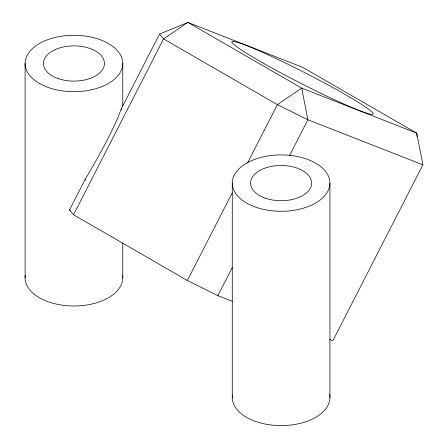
<?xml version="1.0" encoding="UTF-8"?>
<svg xmlns="http://www.w3.org/2000/svg" width="448" height="448" viewBox="0 0 448 448"><rect width="100%" height="100%" fill="white"/><g stroke="black" fill="none" stroke-linecap="round" stroke-linejoin="round"><path stroke-width="0.67" d="M329.622 339.416L332.87 340.687L422.906 164.808L416.741 133.162L302.904 67.441L187.88 22.4L159.516 34.11L121.43 108.511L117.432 118.849L110.807 132.955A92.238 15.394 -63.6 0 1 103.432 147.179L97.255 158.463A174.462 29.12 -63.6 0 1 85.238 179.2L69.479 209.989L73.522 214.777L187.354 280.498L217.846 295.646L232.338 301.319M73.522 214.777L163.554 38.898L187.88 22.4L301.711 88.122L416.741 133.162L417.01 136.606M187.354 280.498L232.215 192.875M247.486 163.044L277.39 104.625L301.711 88.122L307.882 119.767L289.475 155.73M217.846 295.646L232.338 267.338M422.906 164.808L307.882 119.767L277.39 104.625L163.554 38.898L159.516 34.11M69.479 209.989L70.739 210.482M329.935 183.098A48.832 28.19 0 0 1 256.687 207.514A48.832 28.19 0 0 1 256.687 158.682A48.832 28.19 0 0 1 329.935 183.098L329.935 397.41M232.271 183.098L232.271 397.41M122.758 63.487A48.832 28.19 0 0 1 49.51 87.903A48.832 28.19 0 0 1 49.51 39.071A48.832 28.19 0 0 1 122.758 63.487L122.758 106.07M122.758 242.889L122.758 277.794M121.43 108.511L121.43 109.894M85.232 179.222L85.232 180.376M25.094 63.487L25.094 277.794M122.59 275.464A48.832 28.19 0 0 1 73.926 305.99A48.832 28.19 0 0 1 25.262 275.464M329.672 394.498A48.832 28.19 0 0 1 281.607 425.6A48.832 28.19 0 0 1 232.439 395.074M58.666 78.747A30.52 17.623 0 0 0 104.446 63.487A30.52 17.623 0 0 0 58.666 48.227A30.52 17.623 0 0 0 58.666 78.747M265.843 198.358A30.52 17.623 0 0 0 311.623 183.098A30.52 17.623 0 0 0 265.843 167.838A30.52 17.623 0 0 0 265.843 198.358M262.662 62.832A79.352 5.645 27.1 0 0 372.954 114.167A79.352 5.645 27.1 0 0 271.79 56.532A79.352 5.645 27.1 0 0 262.662 62.832"/></g></svg>
